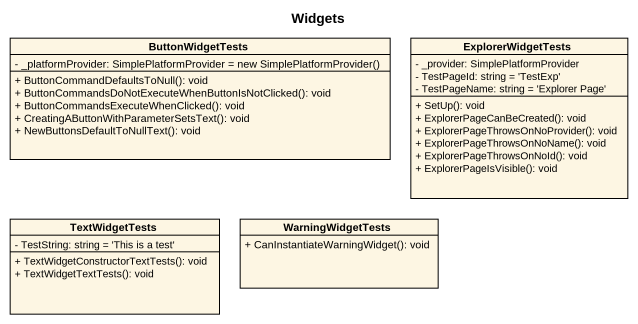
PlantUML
@startuml
title Widgets
hide circle
hide empty members
skinparam classAttributeIconSize 0
class ButtonWidgetTests {
  {field} - _platformProvider: SimplePlatformProvider = new SimplePlatformProvider()
  + ButtonCommandDefaultsToNull(): void
  + ButtonCommandsDoNotExecuteWhenButtonIsNotClicked(): void
  + ButtonCommandsExecuteWhenClicked(): void
  + CreatingAButtonWithParameterSetsText(): void
  + NewButtonsDefaultToNullText(): void
}
class ExplorerWidgetTests {
  - _provider: SimplePlatformProvider
  - TestPageId: string = 'TestExp'
  - TestPageName: string = 'Explorer Page'
  + SetUp(): void
  + ExplorerPageCanBeCreated(): void
  + ExplorerPageThrowsOnNoProvider(): void
  + ExplorerPageThrowsOnNoName(): void
  + ExplorerPageThrowsOnNoId(): void
  + ExplorerPageIsVisible(): void
}
class TextWidgetTests {
  - TestString: string = 'This is a test'
  + TextWidgetConstructorTextTests(): void
  + TextWidgetTextTests(): void
}
class WarningWidgetTests {
  + CanInstantiateWarningWidget(): void
}
@enduml
